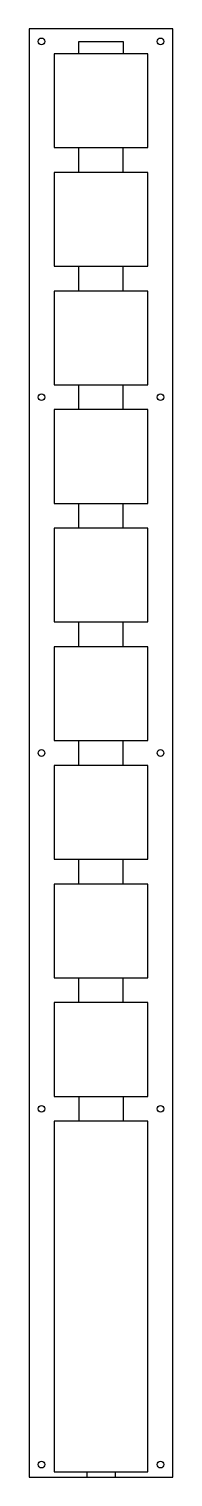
# Model space of a CAD drawing. Extents: x -4 to 37, y -4 to 403.
import ezdxf

# ---------------------------------------------------------------- set-up
doc = ezdxf.new("R2010")
doc.units = 0
for name, color, linetype in [('BORDER', 7, 'CONTINUOUS'), ('GRID_LED', 6, 'CONTINUOUS'), ('GRID_PCB_EX', 6, 'CONTINUOUS'), ('SCREWS-BORDER', 3, 'CONTINUOUS'), ('STRIP_CUTS', 3, 'CONTINUOUS'), ('USB_OPENING', 3, 'CONTINUOUS')]:
    doc.layers.add(name, color=color, linetype=linetype)

msp = doc.modelspace()

# ---------------------------------------------------------------- linework, layer by layer
at = {"layer": 'BORDER'}
for p, q in [((36.83, 403.46), (-3.5, 403.46)), ((-3.5, 403.46), (-3.5, -3.5)), ((36.83, -3.5), (36.83, 403.46)), ((-3.5, -3.5), (36.83, -3.5))]:
    msp.add_line(p, q, dxfattribs=at)
at = {"layer": 'GRID_LED'}
for p, q in [((29.83, 396.46), (3.5, 396.46)), ((3.5, 396.46), (3.5, 370.13)), ((29.83, 370.13), (29.83, 396.46)), ((3.5, 370.13), (29.83, 370.13)), ((29.83, 363.13), (3.5, 363.13)), ((3.5, 363.13), (3.5, 336.8)), ((29.83, 336.8), (29.83, 363.13)), ((3.5, 336.8), (29.83, 336.8)), ((29.83, 329.8), (3.5, 329.8)), ((3.5, 329.8), (3.5, 303.47)), ((29.83, 303.47), (29.83, 329.8)), ((3.5, 303.47), (29.83, 303.47)), ((29.83, 296.47), (3.5, 296.47)), ((3.5, 296.47), (3.5, 270.14)), ((29.83, 270.14), (29.83, 296.47)), ((3.5, 270.14), (29.83, 270.14)), ((29.83, 263.14), (3.5, 263.14)), ((3.5, 263.14), (3.5, 236.81)), ((29.83, 236.81), (29.83, 263.14)), ((3.5, 236.81), (29.83, 236.81)), ((29.83, 229.81), (3.5, 229.81)), ((3.5, 229.81), (3.5, 203.48)), ((29.83, 203.48), (29.83, 229.81)), ((3.5, 203.48), (29.83, 203.48)), ((29.83, 196.48), (3.5, 196.48)), ((3.5, 196.48), (3.5, 170.15)), ((29.83, 170.15), (29.83, 196.48)), ((3.5, 170.15), (29.83, 170.15)), ((29.83, 163.15), (3.5, 163.15)), ((3.5, 163.15), (3.5, 136.82)), ((29.83, 136.82), (29.83, 163.15)), ((3.5, 136.82), (29.83, 136.82)), ((29.83, 129.82), (3.5, 129.82)), ((3.5, 129.82), (3.5, 103.49)), ((29.83, 103.49), (29.83, 129.82)), ((3.5, 103.49), (29.83, 103.49))]:
    msp.add_line(p, q, dxfattribs=at)
at = {"layer": 'GRID_PCB_EX'}
for p, q in [((29.83, 96.49), (3.5, 96.49)), ((3.5, 96.49), (3.5, -2)), ((29.83, -2), (29.83, 96.49)), ((3.5, -2), (29.83, -2))]:
    msp.add_line(p, q, dxfattribs=at)
at = {"layer": 'SCREWS-BORDER'}
for centre in [(0, 399.96), (33.33, 399.96), (0, 299.97), (33.33, 299.97), (0, 199.98), (33.33, 199.98), (0, 99.99), (33.33, 99.99), (0, 0), (33.33, 0)]:
    msp.add_circle(centre, 0.95, dxfattribs=at)
at = {"layer": 'STRIP_CUTS'}
for p, q in [((10.466, 396.46), (10.466, 399.96)), ((10.466, 399.96), (22.866, 399.96)), ((22.866, 399.96), (22.866, 396.46)), ((10.466, 363.13), (10.466, 370.13)), ((22.866, 363.13), (22.866, 370.13)), ((10.466, 329.8), (10.466, 336.8)), ((22.866, 329.8), (22.866, 336.8)), ((10.466, 296.47), (10.466, 303.47)), ((22.866, 296.47), (22.866, 303.47)), ((10.466, 263.14), (10.466, 270.14)), ((22.866, 263.14), (22.866, 270.14)), ((10.466, 229.81), (10.466, 236.81)), ((22.866, 229.81), (22.866, 236.81)), ((10.466, 196.48), (10.466, 203.48)), ((22.866, 196.48), (22.866, 203.48)), ((10.466, 163.15), (10.466, 170.15)), ((22.866, 163.15), (22.866, 170.15)), ((10.466, 129.82), (10.466, 136.82)), ((22.866, 129.82), (22.866, 136.82)), ((10.466, 103.49), (10.466, 96.49)), ((22.866, 103.49), (22.866, 96.49))]:
    msp.add_line(p, q, dxfattribs=at)
at = {"layer": 'USB_OPENING'}
for p, q in [((12.665, -2), (12.665, -3.5)), ((20.665, -2), (20.665, -3.5))]:
    msp.add_line(p, q, dxfattribs=at)

doc.saveas('drawing.dxf')
